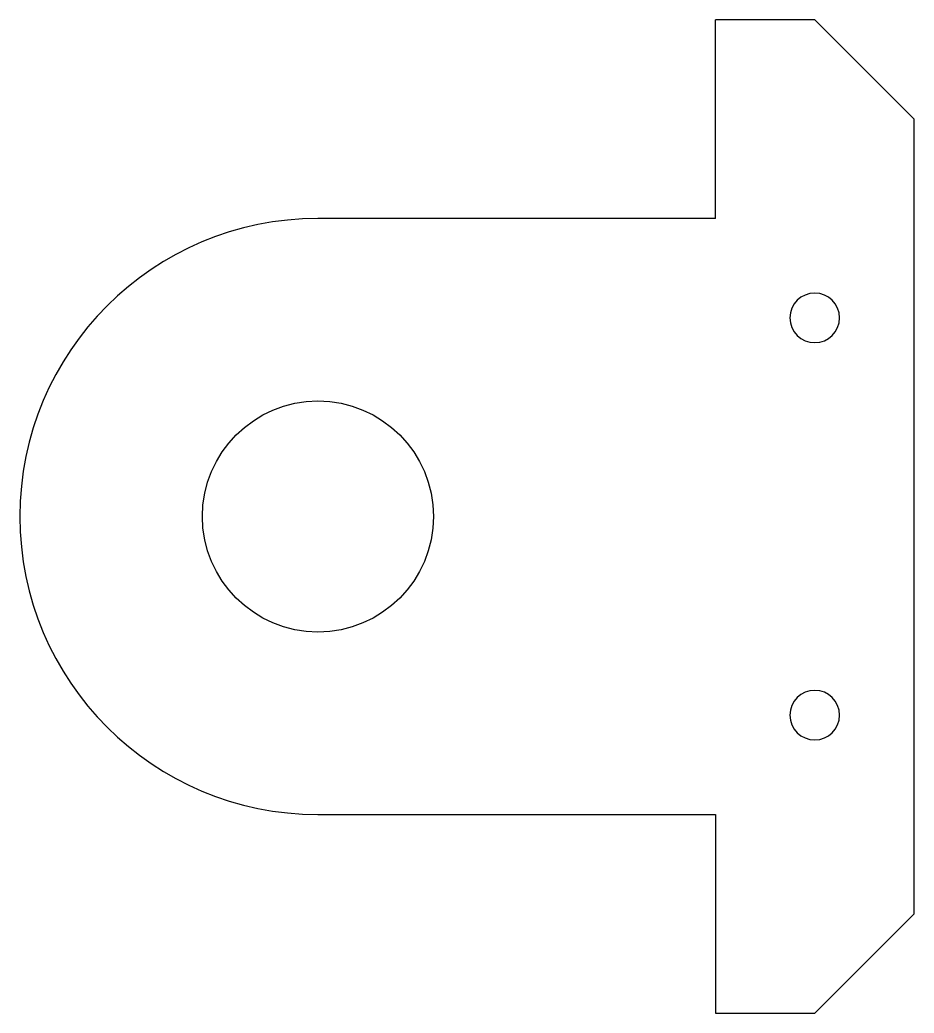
# Model space of a CAD drawing. Header units: millimetres. Extents: x -38 to 76, y -64 to 64.
import ezdxf

# ---------------------------------------------------------------- set-up
doc = ezdxf.new("R2010")
doc.units = ezdxf.units.MM
doc.layers.add('CutProfile', color=7, linetype='CONTINUOUS')

msp = doc.modelspace()

# ---------------------------------------------------------------- linework, layer by layer
at = {"layer": 'CutProfile'}
for p, q in [((63.5, 63.5), (50.8, 63.5)), ((50.8, 38.1), (50.8, 63.5)), ((63.5, 63.5), (76.2, 50.8)), ((76.2, -50.8), (76.2, 50.8)), ((50.8, 38.1), (0, 38.1)), ((0, -38.1), (50.8, -38.1)), ((50.8, -38.1), (50.8, -63.5)), ((76.2, -50.8), (63.5, -63.5)), ((50.8, -63.5), (63.5, -63.5))]:
    msp.add_line(p, q, dxfattribs=at)
msp.add_circle((0, 0), 14.77, dxfattribs=at)
for centre, radius, start, end in [((0, 0), 38.1, 90, -90), ((63.5, 25.4), 3.17, 0, 180), ((63.5, 25.4), 3.17, 180, 0), ((63.5, -25.4), 3.17, 0, 180), ((63.5, -25.4), 3.17, 180, 0)]:
    msp.add_arc(centre, radius, start, end, dxfattribs=at)

doc.saveas('drawing.dxf')
